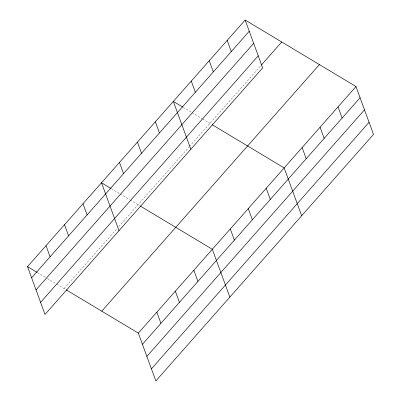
<?xml version="1.0" encoding="UTF-8"?>
<svg xmlns="http://www.w3.org/2000/svg" width="401" height="401" viewBox="0 0 401 401"><rect width="100%" height="100%" fill="white"/><g stroke="black" fill="none" stroke-linecap="round" stroke-linejoin="round"><path stroke-width="0.3" stroke-dasharray="2 1.5" d="M64.085 288.565L117.117 228.485M118.761 226.62L189.092 146.941M189.503 146.48L260.916 65.574M183.257 107.373L191.618 112.39M192.139 112.706L202.069 118.661M202.59 118.972L211.477 124.305M111.433 188.741L119.794 193.758M120.315 194.074L129.724 199.713M130.245 200.029L139.653 205.673M37.438 272.58L45.794 277.592M47.363 278.535L56.245 283.863M56.767 284.174L65.654 289.507"/><path stroke-width="0.6" d="M245.151 20.05L262.655 67.884L45.012 314.454L27.509 266.62L245.151 20.05L355.988 86.546L373.491 134.38L155.849 380.95L138.345 333.116L66.18 289.823M31.594 277.788L249.237 31.218M36.025 289.888L253.668 43.318M40.586 302.354L258.229 55.784M261.322 65.107L281.728 41.995M101.769 311.171L319.412 64.601M138.345 333.116L355.988 86.546M142.43 344.284L360.073 97.714M146.856 356.384L364.499 109.814M151.423 368.85L369.065 122.28M182.736 107.062L173.327 101.418L190.836 149.252M211.999 124.616L284.164 167.914L301.667 215.748M110.912 188.43L101.508 182.786L119.012 230.62M140.175 205.989L212.345 249.282L229.848 297.116M27.509 266.62L36.912 272.264M338.033 106.887L342.118 118.054M320.078 127.227L324.163 138.395M302.118 147.573L306.209 158.741M227.197 40.391L231.282 51.559M266.209 188.254L270.294 199.422M209.242 60.736L213.327 71.899M248.254 208.595L252.339 219.763M191.287 81.077L195.372 92.245M230.299 228.941L234.385 240.109M155.372 121.759L159.463 132.926M193.843 270.239L197.929 281.407M137.418 142.104L141.503 153.272M175.342 291.201L179.427 302.369M119.463 162.445L123.548 173.613M156.841 312.158L160.931 323.326M83.007 203.748L87.092 214.911M64.506 224.705L68.596 235.873M46.01 245.663L50.095 256.83"/></g></svg>
